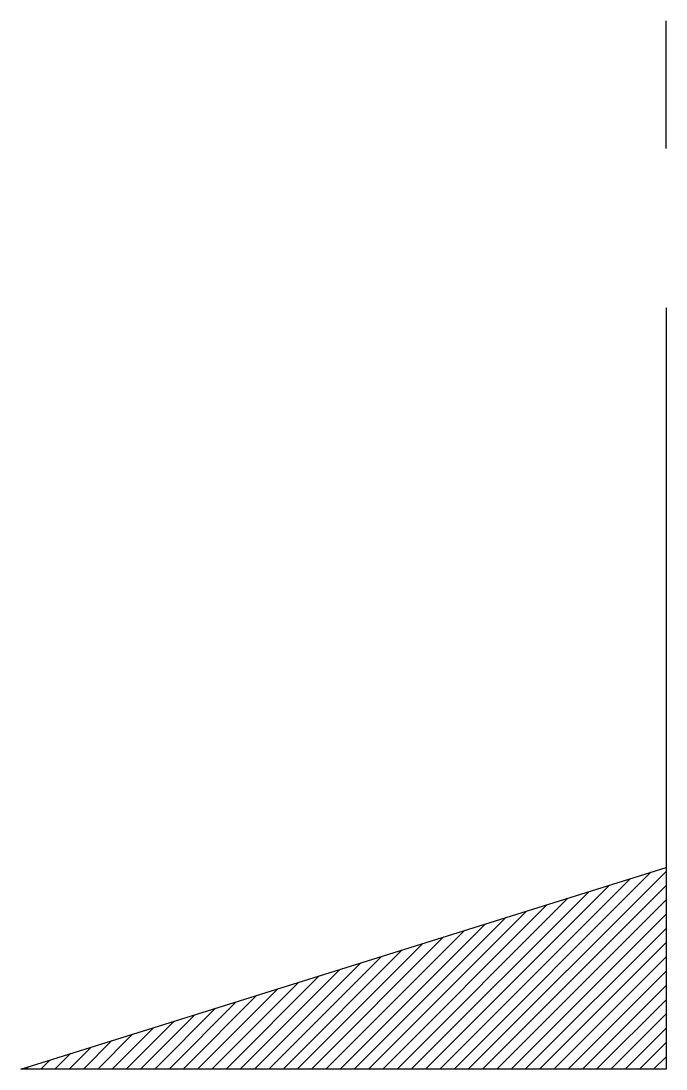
# Model space of a CAD drawing. Extents: x -4754 to 9942, y -40154 to 3841.
# Drawn here: x 4095.3 to 4215.3, y -40154.4 to -39959.4 of the extents above; entities that cross this region are included whole.
import ezdxf

# ---------------------------------------------------------------- set-up
doc = ezdxf.new("R2010")
doc.units = 0
doc.header["$LTSCALE"] = 3
doc.layers.get('0').update_dxf_attribs({"linetype": 'CONTINUOUS'})
doc.layers.add('剖面線', color=1, linetype='CONTINUOUS')

# ---------------------------------------------------------------- blocks, each defined once
blk = doc.blocks.new('*X3')
at = {"color": 0, "linetype": 'Continuous'}
for p, q in [((84.124, 269.21), (86.486, 271.571)), ((84.301, 269.21), (86.743, 271.651)), ((84.478, 269.21), (86.93, 271.661)), ((83.948, 269.21), (86.229, 271.491)), ((84.655, 269.21), (86.93, 271.485)), ((83.594, 269.21), (85.714, 271.33)), ((83.771, 269.21), (85.971, 271.41)), ((83.417, 269.21), (85.457, 271.249)), ((84.832, 269.21), (86.93, 271.308)), ((83.064, 269.21), (84.943, 271.089)), ((83.241, 269.21), (85.2, 271.169)), ((85.008, 269.21), (86.93, 271.131)), ((82.71, 269.21), (84.429, 270.928)), ((82.887, 269.21), (84.686, 271.008)), ((85.185, 269.21), (86.93, 270.954)), ((82.533, 269.21), (84.172, 270.848)), ((82.18, 269.21), (83.657, 270.687)), ((82.357, 269.21), (83.914, 270.767)), ((85.362, 269.21), (86.93, 270.778)), ((82.003, 269.21), (83.4, 270.607)), ((85.539, 269.21), (86.93, 270.601)), ((81.65, 269.21), (82.886, 270.446)), ((81.826, 269.21), (83.143, 270.526)), ((85.715, 269.21), (86.93, 270.424)), ((81.296, 269.21), (82.372, 270.285)), ((81.473, 269.21), (82.629, 270.366)), ((81.119, 269.21), (82.114, 270.205)), ((85.892, 269.21), (86.93, 270.247)), ((80.766, 269.21), (81.6, 270.044)), ((80.942, 269.21), (81.857, 270.125)), ((86.069, 269.21), (86.93, 270.07)), ((80.412, 269.21), (81.086, 269.883)), ((80.589, 269.21), (81.343, 269.964)), ((86.246, 269.21), (86.93, 269.894)), ((80.235, 269.21), (80.829, 269.803)), ((79.882, 269.21), (80.315, 269.642)), ((80.059, 269.21), (80.572, 269.723)), ((86.423, 269.21), (86.93, 269.717)), ((79.705, 269.21), (80.057, 269.562)), ((86.599, 269.21), (86.93, 269.54)), ((79.352, 269.21), (79.543, 269.401)), ((79.528, 269.21), (79.8, 269.482)), ((86.776, 269.21), (86.93, 269.363)), ((78.998, 269.21), (79.029, 269.241)), ((79.175, 269.21), (79.286, 269.321))]:
    blk.add_line(p, q, dxfattribs=at)
blk = doc.blocks.new('SEND-n')
at = {"color": 3}
for p, q in [((9.442, 0), (0, 0)), ((11.419, 0), (13, 0))]:
    blk.add_line(p, q, dxfattribs=at)
at = {"color": 2, "linetype": 'Continuous'}
blk.add_lwpolyline([(0, 0), (0, 8), (2.5, 0)], close=True, dxfattribs=at)
at = {"color": 2, "linetype": 'Continuous', "rotation": 270}
blk.add_blockref('*X3', (-269.21, 86.93), dxfattribs=at)

msp = doc.modelspace()

# ---------------------------------------------------------------- block references
at = {"layer": '剖面線', "linetype": 'Continuous', "xscale": 15, "yscale": 15, "zscale": 15, "rotation": 89.99999999912194}
msp.add_blockref('SEND-n', (4215.344, -40154.363), dxfattribs=at)

doc.saveas('drawing.dxf')
